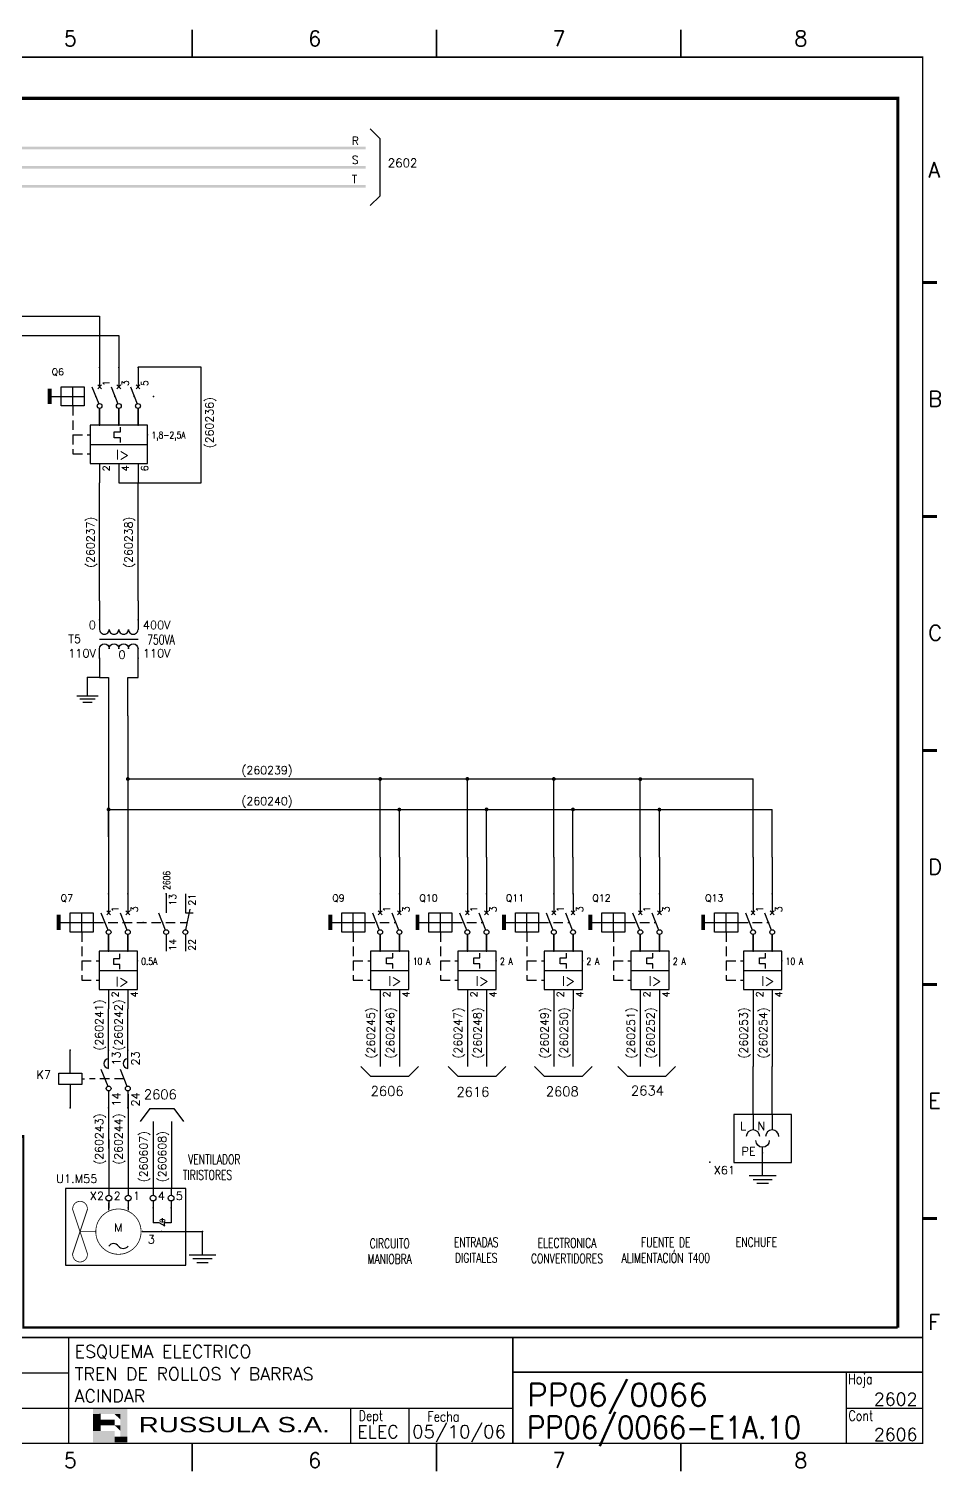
# Model space of a CAD drawing. Extents: x -26 to 492, y -34 to 342.
# Drawn here: x 254.3 to 491.7, y -34.4 to 341.8 of the extents above; entities that cross this region are included whole.
import ezdxf
from ezdxf.enums import TextEntityAlignment as Align

# ---------------------------------------------------------------- set-up
doc = ezdxf.new("R2010")
doc.units = 0
doc.header["$LTSCALE"] = 10
doc.header["$MEASUREMENT"] = 0
doc.linetypes.add('DASHDOT', pattern=[1, 0.5, -0.25, 0, -0.25])
doc.linetypes.add('HIDDEN', pattern=[0.375, 0.25, -0.125])
doc.layers.get('0').update_dxf_attribs({"linetype": 'CONTINUOUS'})
for name, color, linetype in [('$MKLNK', 7, 'HIDDEN'), ('1', 7, 'CONTINUOUS'), ('10', 5, 'CONTINUOUS'), ('102', 7, 'CONTINUOUS'), ('2', 7, 'CONTINUOUS'), ('25', 3, 'CONTINUOUS'), ('35', 2, 'CONTINUOUS'), ('4', 7, 'HIDDEN'), ('8', 1, 'CONTINUOUS'), ('9', 6, 'CONTINUOUS'), ('DIBUJO', 7, 'CONTINUOUS'), ('NODE', 7, 'CONTINUOUS')]:
    doc.layers.add(name, color=color, linetype=linetype)
doc.styles.add('ABBSTYLE', font='ROMANS.SHX', dxfattribs={"width": 0.8})
doc.styles.add('HELVETICA', font='HELV.SHX')
doc.styles.add('LABEL', font='SIMPLEX', dxfattribs={"width": 0.8, "height": 4})
doc.styles.add('ROMANS', font='romans')
doc.styles.get("Standard").update_dxf_attribs({"font": 'simplex'})

# ---------------------------------------------------------------- blocks, each defined once
blk = doc.blocks.new('NOD', base_point=(237.5, 170))
at = {"layer": 'NODE'}
blk.add_point((237.5, 170), dxfattribs=at)
blk = doc.blocks.new('CC')
at = {"layer": '$MKLNK'}
blk.add_line((142.44, 173.8), (133.44, 173.8), dxfattribs=at)
for p, q in [((138.44, 176.55), (138.44, 181.3)), ((143.44, 176.55), (143.44, 181.3)), ((138.44, 170.67), (138.44, 166.3)), ((143.44, 170.67), (143.44, 166.3))]:
    blk.add_line(p, q)
at = {"layer": '102'}
for p, q in [((136.44, 176.3), (138.21, 171.88)), ((141.44, 176.3), (143.21, 171.88))]:
    blk.add_line(p, q, dxfattribs=at)
for centre in [(138.44, 171.3), (143.44, 171.3)]:
    blk.add_circle(centre, 0.625, dxfattribs=at)
for centre in [(138.44, 177.8), (143.44, 177.8)]:
    blk.add_arc(centre, 1.25, 90, 270, dxfattribs=at)
at = {"layer": '2'}
for p in [(138.44, 181.3), (143.44, 181.3), (138.44, 166.3), (143.44, 166.3)]:
    blk.add_blockref('NOD', p, dxfattribs=at)
at = {"layer": '8', "flags": 8}
for tag, p in [('1A', (141.52, 177.3)), ('3A', (146.52, 177.3))]:
    blk.add_attdef(tag, p, '', height=2.15, rotation=90, dxfattribs=at)
for tag, p in [('2A', (141.52, 170.3)), ('4A', (146.52, 170.3))]:
    blk.add_attdef(tag, text='', height=2.15, rotation=90, dxfattribs=at).set_placement(p, align=Align.RIGHT)
at = {"layer": '9'}
blk.add_attdef('ID', text='', height=2.15, rotation=90, dxfattribs=at).set_placement((131.19, 173.8), align=Align.CENTER)
blk = doc.blocks.new('$$PLU21C')
for p, q in [((0, 2.5), (0, 0.75)), ((0, -0.75), (0, -2.5))]:
    blk.add_line(p, q)
at = {"layer": '2'}
blk.add_circle((0, 0), 0.75, dxfattribs=at)
for p in [(0, 2.5), (0, -2.5)]:
    blk.add_blockref('NOD', p, dxfattribs=at)
at = {"layer": '8'}
blk.add_attdef('*A', (1.25, -0.5), '', height=2.15, dxfattribs=at)
at = {"layer": '9'}
blk.add_attdef('ID', text='', height=2.15, dxfattribs=at).set_placement((-1.25, -0.5), align=Align.RIGHT)
blk = doc.blocks.new('KK')
for p, q in [((170.54, 197.03), (170.54, 201.39)), ((175.54, 197.03), (175.54, 201.39)), ((180.54, 197.03), (180.54, 201.41)), ((170.54, 187.03), (170.54, 182.03)), ((175.54, 187.03), (175.54, 182.03)), ((180.54, 187.03), (180.54, 182.03))]:
    blk.add_line(p, q)
for p in [(168.04, 194.53), (183.04, 194.53)]:
    blk.add_point(p)
at = {"layer": '102'}
for p, q in [((170.54, 212.03), (170.54, 207.03)), ((175.54, 212.03), (175.54, 207.03)), ((180.54, 212.03), (180.54, 207.03)), ((168.54, 207.03), (170.31, 202.61)), ((173.54, 207.03), (175.31, 202.61)), ((178.54, 207.03), (180.31, 202.61)), ((170.54, 201.4), (170.54, 197.03)), ((175.54, 201.4), (175.54, 197.03)), ((180.54, 201.4), (180.54, 197.03)), ((183.04, 197.03), (168.04, 197.03)), ((168.04, 197.03), (168.04, 192.03)), ((175.96, 195.31), (175.96, 196.53)), ((183.04, 192.03), (183.04, 197.03)), ((168.04, 192.03), (183.04, 192.03)), ((168.04, 192.03), (168.04, 187.03)), ((174.36, 195.31), (175.96, 195.31)), ((174.36, 193.71), (174.36, 195.31)), ((175.96, 193.71), (174.36, 193.71)), ((175.96, 192.53), (175.96, 193.71)), ((183.04, 187.03), (183.04, 192.03)), ((168.04, 187.03), (183.04, 187.03))]:
    blk.add_line(p, q, dxfattribs=at)
for centre in [(170.54, 202.03), (175.54, 202.03), (180.54, 202.03)]:
    blk.add_circle(centre, 0.625, dxfattribs=at)
for p in [(169.54, 204.53), (174.54, 204.53), (179.54, 204.53), (184.54, 204.53)]:
    blk.add_point(p, dxfattribs=at)
at = {"layer": '2', "linetype": 'HIDDEN'}
for p, q in [((163.54, 202.03), (163.54, 189.53)), ((163.54, 194.53), (168.04, 194.53)), ((163.54, 189.53), (168.04, 189.53))]:
    blk.add_line(p, q, dxfattribs=at)
at = {"layer": '2'}
blk.add_trace([(158.04, 206.53), (157.04, 206.53), (158.04, 202.53), (157.04, 202.53)], dxfattribs=at)
at = {"layer": 'DIBUJO'}
for p, q in [((160.54, 202.03), (160.54, 207.03)), ((160.54, 207.03), (166.54, 207.03)), ((163.54, 202.03), (163.54, 207.03)), ((166.54, 207.03), (166.54, 202.03)), ((171.04, 207.53), (170.04, 206.53)), ((170.04, 207.53), (171.04, 206.53)), ((175.04, 207.53), (176.04, 206.53)), ((176.04, 207.53), (175.04, 206.53)), ((180.04, 207.53), (181.04, 206.53)), ((181.04, 207.53), (180.04, 206.53)), ((158.04, 204.53), (166.54, 204.53)), ((166.54, 202.03), (160.54, 202.03))]:
    blk.add_line(p, q, dxfattribs=at)
at = {"layer": '2'}
for p in [(170.54, 212.03), (175.54, 212.03), (180.54, 212.03), (170.54, 197.03), (175.54, 197.03), (180.54, 197.03)]:
    blk.add_blockref('NOD', p, dxfattribs=at)
at = {"layer": '102'}
blk.add_text('I>', height=2.52, dxfattribs=at).set_placement((176.51, 188.04), align=Align.CENTER)
at = {"layer": 'DIBUJO', "color": 1, "style": 'ROMANS'}
for s, p in [('1', (173.15, 207.2)), ('3', (178.15, 207.2)), ('5', (183.15, 207.2)), ('2', (173.15, 185.01)), ('4', (178.15, 185.01)), ('6', (183.15, 185.01))]:
    blk.add_text(s, height=1.8, rotation=90, dxfattribs=at).set_placement(p)
at = {"layer": 'DIBUJO', "color": 6, "style": 'ROMANS'}
blk.add_attdef('REFERENCIA', (158.04, 210.03), '', height=1.8, dxfattribs=at)
at = {"layer": 'DIBUJO', "color": 6, "style": 'ROMANS', "width": 0.8}
blk.add_attdef('REGULACION', (184.04, 193.53), '', height=1.8, dxfattribs=at)
blk = doc.blocks.new('$071501S')
at = {"layer": '2'}
for p, q in [((0, -6), (0, 0)), ((-3, -6), (3, -6)), ((-3, -9), (-3, -6)), ((3, -6), (3, -9)), ((3, -9), (-3, -9)), ((0, -9), (0, -15))]:
    blk.add_line(p, q, dxfattribs=at)
at = {"layer": '2', "rotation": 90}
for p in [(0, 0), (0, -15)]:
    blk.add_blockref('NOD', p, dxfattribs=at)
at = {"layer": '8'}
for tag, p in [('1A', (1, -3.325)), ('2A', (1, -13.325))]:
    blk.add_attdef(tag, p, '', height=2.15, dxfattribs=at)
at = {"layer": '9'}
blk.add_attdef('ID', text='', height=2.15, dxfattribs=at).set_placement((-5, -7.5), align=Align.RIGHT)
blk = doc.blocks.new('T1')
for p, q in [((156.28, 167.9), (156.28, 172.26)), ((161.28, 167.9), (161.28, 172.26)), ((156.28, 157.9), (156.28, 152.9)), ((161.28, 157.9), (161.28, 152.9))]:
    blk.add_line(p, q)
for p in [(153.78, 165.4), (163.78, 165.4)]:
    blk.add_point(p)
at = {"layer": '102'}
for p, q in [((156.28, 182.9), (156.28, 177.9)), ((161.28, 182.9), (161.28, 177.9)), ((154.28, 177.9), (156.04, 173.48)), ((159.28, 177.9), (161.04, 173.48)), ((156.28, 172.28), (156.28, 167.9)), ((161.28, 172.28), (161.28, 167.9)), ((163.78, 167.9), (153.78, 167.9)), ((153.78, 167.9), (153.78, 162.9)), ((157.96, 166.18), (159.56, 166.18)), ((157.96, 164.58), (157.96, 166.18)), ((159.56, 166.18), (159.56, 167.4)), ((163.78, 162.9), (163.78, 167.9)), ((153.78, 162.9), (163.78, 162.9)), ((153.78, 162.9), (153.78, 157.9)), ((159.56, 164.58), (157.96, 164.58)), ((159.56, 163.4), (159.56, 164.58)), ((163.78, 157.9), (163.78, 162.9)), ((153.78, 157.9), (163.78, 157.9))]:
    blk.add_line(p, q, dxfattribs=at)
for centre in [(156.28, 172.9), (161.28, 172.9)]:
    blk.add_circle(centre, 0.625, dxfattribs=at)
for p in [(155.28, 175.4), (160.28, 175.4)]:
    blk.add_point(p, dxfattribs=at)
at = {"layer": '2', "linetype": 'HIDDEN'}
for p, q in [((152.41, 175.4), (160.28, 175.4)), ((149.28, 172.9), (149.28, 160.4)), ((149.28, 165.4), (153.78, 165.4)), ((149.28, 160.4), (153.78, 160.4))]:
    blk.add_line(p, q, dxfattribs=at)
at = {"layer": '2'}
blk.add_trace([(143.78, 177.4), (142.78, 177.4), (143.78, 173.4), (142.78, 173.4)], dxfattribs=at)
at = {"layer": 'DIBUJO'}
for p, q in [((146.28, 172.9), (146.28, 177.9)), ((146.28, 177.9), (152.28, 177.9)), ((149.28, 172.9), (149.28, 177.9)), ((152.28, 177.9), (152.28, 172.9)), ((156.78, 178.4), (155.78, 177.4)), ((155.78, 178.4), (156.78, 177.4)), ((160.78, 178.4), (161.78, 177.4)), ((161.78, 178.4), (160.78, 177.4)), ((143.78, 175.4), (152.28, 175.4)), ((152.28, 172.9), (146.28, 172.9))]:
    blk.add_line(p, q, dxfattribs=at)
at = {"layer": '2'}
for p in [(156.28, 182.9), (161.28, 182.9), (156.28, 167.9), (161.28, 167.9)]:
    blk.add_blockref('NOD', p, dxfattribs=at)
at = {"layer": '102'}
blk.add_text('I>', height=2.52, dxfattribs=at).set_placement((160.11, 158.91), align=Align.CENTER)
at = {"layer": 'DIBUJO', "color": 1, "style": 'ROMANS'}
for s, p in [('1', (158.88, 178.08)), ('3', (163.88, 178.08)), ('2', (158.88, 155.89)), ('4', (163.88, 155.89))]:
    blk.add_text(s, height=1.8, rotation=90, dxfattribs=at).set_placement(p)
at = {"layer": 'DIBUJO', "color": 6, "style": 'ROMANS'}
blk.add_attdef('REFERENCIA', (143.78, 180.9), '', height=1.8, dxfattribs=at)
at = {"layer": 'DIBUJO', "color": 6, "style": 'ROMANS', "width": 0.8}
blk.add_attdef('REGULACION', (164.78, 164.4), '', height=1.8, dxfattribs=at)
blk = doc.blocks.new('$PP313')
at = {"layer": '2'}
blk.add_blockref('NOD', (0, 0), dxfattribs=at)
at = {"layer": '8'}
blk.add_attdef('1A', (1, -3.325), '', height=2.15, dxfattribs=at)
at = {"layer": '9'}
blk.add_attdef('ID', (1, 1), '', height=2.15, dxfattribs=at)
blk = doc.blocks.new('$$PLU21')
blk.add_line((0, -2.5), (0, 2.5))
at = {"layer": '2'}
for p in [(0, 2.5), (0, -2.5)]:
    blk.add_blockref('NOD', p, dxfattribs=at)
at = {"layer": '8'}
blk.add_attdef('*A', (1.25, -0.5), '', height=2.15, dxfattribs=at)
at = {"layer": '9'}
blk.add_attdef('ID', text='', height=2.15, dxfattribs=at).set_placement((-1.25, -0.5), align=Align.RIGHT)
blk = doc.blocks.new('$021501')
at = {"layer": '2'}
for p, q in [((0, -6), (0, 0)), ((-3.5, -6), (3.5, -6)), ((-2.5, -7), (2.5, -7)), ((-1.5, -8), (1.5, -8))]:
    blk.add_line(p, q, dxfattribs=at)
blk.add_blockref('NOD', (0, 0), dxfattribs=at)
blk = doc.blocks.new('$030301')
at = {"layer": '2'}
blk.add_line((0, 0), (4, 0), dxfattribs=at)
blk.add_arc((5.75, 0), 1.75, 90, 270, dxfattribs=at)
at = {"layer": '9'}
blk.add_blockref('NOD', (0, 0), dxfattribs=at)
at = {"layer": '8'}
blk.add_attdef('1A', text='', height=2.15, dxfattribs=at).set_placement((3, -3.325), align=Align.RIGHT)
at = {"layer": '9'}
blk.add_attdef('ID', text='', height=2.15, dxfattribs=at).set_placement((5, 2.5), align=Align.CENTER)
blk = doc.blocks.new('$060303')
at = {"layer": '2'}
for p, q in [((0, 0), (2.5, 0)), ((0, -10), (2.5, -10))]:
    blk.add_line(p, q, dxfattribs=at)
for centre in [(2.5, -1.25), (2.5, -3.75), (2.5, -6.25), (2.5, -8.75)]:
    blk.add_arc(centre, 1.25, 270, 90, dxfattribs=at)
for p in [(0, 0), (0, -10)]:
    blk.add_blockref('NOD', p, dxfattribs=at)
at = {"layer": '8'}
for tag, p in [('1A', (1.5, -3.325)), ('2A', (1.5, -13.325))]:
    blk.add_attdef(tag, text='', height=2.15, dxfattribs=at).set_placement(p, align=Align.RIGHT)
at = {"layer": '9'}
blk.add_attdef('ID', text='', height=2.15, dxfattribs=at).set_placement((0, 1.175), align=Align.CENTER)
blk = doc.blocks.new('newcajec')
at = {"layer": '1'}
for p, q in [((215.2, 20.8), (215.2, 0)), ((179.4, 13.87), (215.2, 13.87)), ((368, 14.06), (368, 0)), ((179.4, 6.93), (267.63, 6.93)), ((267.63, 6.93), (302.5, 6.93)), ((270.63, 6.91), (270.63, 0)), ((282.07, 6.93), (282.07, 0)), ((368, 6.93), (383, 6.93))]:
    blk.add_line(p, q, dxfattribs=at)
for points in [[(239.5, 272.5, 0.3, 0.3, 0), (239.5, 277.91, 0.3, 0.3, 0)], [(287.5, 272.5, 0.3, 0.3, 0), (287.5, 277.91, 0.3, 0.3, 0)], [(335.5, 272.5, 0.3, 0.3, 0), (335.5, 277.91, 0.3, 0.3, 0)], [(383.01, 228.23, 0.6, 0.6, 0), (385.82, 228.23, 0.6, 0.6, 0)], [(383.01, 182.23, 0.6, 0.6, 0), (385.82, 182.23, 0.6, 0.6, 0)], [(383.01, 136.23, 0.6, 0.6, 0), (385.82, 136.23, 0.6, 0.6, 0)], [(383.01, 90.23, 0.6, 0.6, 0), (385.82, 90.23, 0.6, 0.6, 0)], [(383.01, 44.23, 0.6, 0.6, 0), (385.82, 44.23, 0.6, 0.6, 0)], [(383, 20.8, 0.3, 0.3, 0), (179.4, 20.8, 0.3, 0.3, 0), (179.4, 0, 0.3, 0.3, 0)], [(302.5, 20.8, 0.3, 0.3, 0), (302.5, 0, 0.3, 0.3, 0)], [(302.5, 14, 0.3, 0.3, 0), (383, 14, 0.3, 0.3, 0)], [(239.5, -5.5, 0.3, 0.3, 0), (239.5, -0.09, 0.3, 0.3, 0)], [(287.5, -5.5, 0.3, 0.3, 0), (287.5, -0.09, 0.3, 0.3, 0)], [(335.5, -5.5, 0.3, 0.3, 0), (335.5, -0.09, 0.3, 0.3, 0)]]:
    blk.add_lwpolyline(points, format="xyseb", dxfattribs=at)
at = {"layer": '1', "const_width": 0.3}
blk.add_lwpolyline([(0, 0), (0, 272.5), (383, 272.5), (383, 0)], close=True, dxfattribs=at)
at = {"layer": '2', "color": 14}
for p, q in [((221.42, 4.69), (221.42, 5.81)), ((221.42, 2.47), (221.42, 3.58))]:
    blk.add_line(p, q, dxfattribs=at)
for points in [[(220.05, 5.81), (220.05, 6.92), (226.74, 5.81), (226.74, 6.92)], [(221.42, 2.47), (220.05, 2.47), (221.42, 5.81), (220.05, 5.81)], [(224.25, 5.81), (225.37, 5.81), (225.37, 4.69)], [(225.37, 5.81), (226.74, 5.81), (225.37, 1.35), (226.74, 1.35)], [(221.42, 4.69), (224.25, 4.69), (221.42, 3.58), (224.25, 3.58)], [(224.25, 3.58), (225.37, 3.58), (225.37, 2.47)], [(224.25, 0.24), (224.25, 2.47), (220.05, 0.24), (220.05, 2.47)], [(226.74, 1.35), (226.74, 0.24), (224.25, 1.35), (224.25, 0.24)]]:
    blk.add_solid(points, dxfattribs=at)
at = {"layer": '1', "style": 'ROMANS'}
for s, p in [('5', (214.29, 274.68)), ('6', (262.29, 274.68)), ('7', (310.29, 274.68)), ('8', (357.79, 274.68)), ('A', (384.13, 248.84)), ('B', (384.13, 203.84)), ('C', (384.13, 157.84)), ('D', (384.13, 111.84)), ('E', (384.13, 65.84)), ('F', (384.13, 22.34)), ('5', (214.29, -4.82)), ('6', (262.29, -4.82)), ('7', (310.29, -4.82)), ('8', (357.79, -4.82))]:
    blk.add_text(s, height=3, dxfattribs=at).set_placement(p)
at = {"layer": '1', "style": 'LABEL', "width": 0.8}
for s, p in [('Hoja', (368.38, 11.66)), ('Fecha', (285.71, 4.3)), ('Cont', (368.43, 4.46))]:
    blk.add_text(s, height=2, dxfattribs=at).set_placement(p)
blk.add_text('Dept', height=2, dxfattribs=at).set_placement((274.61, 4.44), align=Align.CENTER)
at = {"layer": '10', "style": 'ROMANS'}
for tag, p in [('REV41', (3.5, 18.74)), ('REV43', (77.7, 18.74)), ('REV31', (3.5, 14.58)), ('REV33', (77.7, 14.58)), ('REV21', (3.5, 10.42)), ('REV23', (77.7, 10.42)), ('REV11', (3.5, 6.27)), ('REV13', (77.7, 6.27))]:
    blk.add_attdef(tag, text='', height=2.5, dxfattribs=at).set_placement(p, align=Align.MIDDLE)
for tag, p, height in [('REV42', (8, 17.49), 2.5), ('SHEETNAME1', (100.5, 15.83), 2.5), ('DESIGNCHECK', (180.74, 14.83), 2.5), ('DOCUMENTTYPE', (216.43, 16.8), 2.5), ('NOTA', (305.32, 15.8), 3), ('REV32', (8, 13.33), 2.5), ('OBJECT', (216.43, 12.4), 2.5), ('REV22', (8, 9.17), 2.5), ('SHEETNAME2', (100.5, 11.67), 2.5), ('ORDER', (305.32, 7.3), 4.5), ('SHEETNAME3', (100.5, 7.51), 2.5), ('DRAWINGCHECK', (180.53, 7.71), 2.5), ('CUSTOMER', (216.43, 8.08), 2.5), ('REV12', (8, 5.01), 2.5), ('SHEETNAME4', (100.5, 3.35), 2.5), ('USER', (180.63, 0.71), 2.5), ('DEPARTMENT', (271.93, 1.05), 2.5), ('DOCUMENT_ID', (305.32, 0.93), 4.4)]:
    blk.add_attdef(tag, p, '', height=height, dxfattribs=at)
for tag, width, p, p2 in [('REV44', 1.221199, (84.53, 17.49), (98.48, 17.49)), ('REV34', 1.221199, (84.53, 13.33), (98.48, 13.33)), ('REV24', 1.221199, (84.53, 9.17), (98.48, 9.17)), ('REV14', 1.221199, (84.53, 5.01), (98.48, 5.01)), ('CREATED2', 7.039915, (282.71, 1.05), (301.14, 1.05))]:
    blk.add_attdef(tag, text='', height=2.5, dxfattribs=dict(at, width=width)).set_placement(p, p2, align=Align.FIT)
for tag, p in [('SHEET', (382, 7.43)), ('NEXTSHEET', (382, 0.5))]:
    blk.add_attdef(tag, text='', height=2.5, dxfattribs=at).set_placement(p, align=Align.RIGHT)
at = {"layer": 'DIBUJO', "color": 14, "style": 'HELVETICA', "width": 1.3}
blk.add_text('RUSSULA S.A.', height=3, dxfattribs=at).set_placement((229, 2.19))
blk = doc.blocks.new('T2')
for p, q in [((152.83, 172.88), (152.83, 177.24)), ((157.83, 172.88), (157.83, 177.24)), ((152.83, 162.88), (152.83, 157.88)), ((157.83, 162.88), (157.83, 157.88))]:
    blk.add_line(p, q)
for p in [(150.33, 170.38), (160.33, 170.38)]:
    blk.add_point(p)
at = {"layer": '102'}
for p, q in [((152.83, 187.88), (152.83, 182.88)), ((157.83, 187.88), (157.83, 182.88)), ((167.83, 187.88), (167.83, 182.88)), ((172.83, 187.88), (172.83, 182.88)), ((150.83, 182.88), (152.6, 178.46)), ((155.83, 182.88), (157.6, 178.46)), ((165.83, 182.88), (167.6, 178.46)), ((172.83, 182.88), (174.83, 182.88)), ((172.96, 178.49), (174.08, 183.88)), ((152.83, 177.25), (152.83, 172.88)), ((157.83, 177.25), (157.83, 172.88)), ((167.83, 177.25), (167.83, 172.88)), ((172.83, 177.25), (172.83, 172.88)), ((160.33, 172.88), (150.33, 172.88)), ((150.33, 172.88), (150.33, 167.88)), ((154.18, 170.99), (155.78, 170.99)), ((154.18, 169.39), (154.18, 170.99)), ((155.78, 169.39), (154.18, 169.39)), ((155.78, 170.99), (155.78, 172.21)), ((155.78, 168.21), (155.78, 169.39)), ((160.33, 167.88), (160.33, 172.88)), ((150.33, 167.88), (160.33, 167.88)), ((150.33, 167.88), (150.33, 162.88)), ((160.33, 162.88), (160.33, 167.88)), ((150.33, 162.88), (160.33, 162.88))]:
    blk.add_line(p, q, dxfattribs=at)
for centre in [(152.83, 177.88), (157.83, 177.88), (167.83, 177.88), (172.83, 177.88)]:
    blk.add_circle(centre, 0.625, dxfattribs=at)
for p in [(151.83, 180.38), (156.83, 180.38), (161.83, 180.38), (161.83, 180.38), (166.83, 180.38)]:
    blk.add_point(p, dxfattribs=at)
at = {"layer": '2', "linetype": 'HIDDEN'}
for p, q in [((145.83, 177.88), (145.83, 165.38)), ((148.96, 180.38), (173.29, 180.38)), ((145.83, 170.38), (150.33, 170.38)), ((145.83, 165.38), (150.33, 165.38))]:
    blk.add_line(p, q, dxfattribs=at)
at = {"layer": '2'}
blk.add_trace([(140.33, 182.38), (139.33, 182.38), (140.33, 178.38), (139.33, 178.38)], dxfattribs=at)
at = {"layer": 'DIBUJO'}
for p, q in [((142.83, 177.88), (142.83, 182.88)), ((142.83, 182.88), (148.83, 182.88)), ((145.83, 177.88), (145.83, 182.88)), ((148.83, 182.88), (148.83, 177.88)), ((153.33, 183.38), (152.33, 182.38)), ((152.33, 183.38), (153.33, 182.38)), ((157.33, 183.38), (158.33, 182.38)), ((158.33, 183.38), (157.33, 182.38)), ((140.33, 180.38), (148.83, 180.38)), ((148.83, 177.88), (142.83, 177.88))]:
    blk.add_line(p, q, dxfattribs=at)
at = {"layer": '2'}
for p in [(152.83, 187.88), (157.83, 187.88), (167.83, 187.88), (152.83, 172.88), (157.83, 172.88)]:
    blk.add_blockref('NOD', p, dxfattribs=at)
at = {"layer": '102'}
blk.add_text('I>', height=2.52, dxfattribs=at).set_placement((156.33, 163.72), align=Align.CENTER)
at = {"layer": 'DIBUJO', "color": 1, "style": 'ROMANS'}
for s, p in [('3', (160.43, 183.05)), ('13', (170.43, 184.76)), ('21', (175.43, 184.76)), ('1', (155.43, 183.05)), ('14', (170.43, 173)), ('22', (175.43, 173)), ('2', (155.43, 160.86)), ('4', (160.43, 160.86))]:
    blk.add_text(s, height=1.8, rotation=90, dxfattribs=at).set_placement(p)
at = {"layer": 'DIBUJO', "color": 6, "style": 'ROMANS', "width": 0.8}
for p in [(168.83, 188.88), (173.83, 188.88)]:
    blk.add_attdef('PAGCAUXABIERTO1', p, '', height=1.8, rotation=90, dxfattribs=at)
at = {"layer": 'DIBUJO', "color": 6, "style": 'ROMANS'}
blk.add_attdef('REFERENCIA', (140.33, 185.88), '', height=1.8, dxfattribs=at)
at = {"layer": 'DIBUJO', "color": 6, "style": 'ROMANS', "width": 0.8}
blk.add_attdef('REGULACION', (161.33, 169.38), '', height=1.8, dxfattribs=at)

msp = doc.modelspace()

# ---------------------------------------------------------------- linework, layer by layer
for p, q in [((275.07, 75.58), (275.07, 86.35)), ((280.07, 75.58), (280.07, 86.35)), ((275.07, 64.14), (275.07, 55.4)), ((280.14, 64.14), (280.14, 55.4)), ((285.78, 60.38), (283.25, 56.98)), ((285.78, 60.38), (292.05, 60.38)), ((292.09, 60.38), (294.62, 56.98)), ((452.92, 58.78), (437.92, 58.78)), ((437.92, 58.78), (437.92, 46.28)), ((452.92, 46.28), (452.92, 58.78)), ((275.07, 55.4), (275.13, 55.26)), ((280.14, 55.4), (280.14, 55.26)), ((437.92, 46.28), (452.92, 46.28))]:
    msp.add_line(p, q)
at = {"layer": '2', "color": 7}
for p, q in [((343.2, 315.68), (345.7, 313.18)), ((345.7, 313.18), (345.7, 298.18)), ((345.7, 298.18), (343.2, 295.68)), ((211.14, 266.84), (272.73, 266.84)), ((272.73, 266.84), (272.73, 253.47)), ((216.18, 261.84), (277.73, 261.84)), ((277.73, 261.84), (277.73, 253.47)), ((299.16, 253.59), (282.73, 253.59)), ((299.16, 223.47), (299.16, 253.59)), ((272.73, 192.71), (272.73, 223.47)), ((277.73, 223.47), (299.16, 223.47)), ((282.73, 192.71), (282.73, 223.47)), ((272.73, 192.71), (272.73, 187.71)), ((282.73, 192.71), (282.73, 187.71)), ((272.73, 182.71), (282.73, 182.71)), ((272.73, 177.71), (272.73, 172.71)), ((282.73, 172.71), (282.73, 177.71)), ((272.73, 172.71), (269.59, 172.71)), ((272.73, 172.71), (275.07, 172.71)), ((275.07, 172.71), (275.07, 162.72)), ((280.07, 162.72), (280.07, 172.71)), ((280.07, 172.71), (282.73, 172.71)), ((275.07, 162.72), (275.07, 138.32)), ((280.07, 162.72), (280.07, 138.57)), ((279.82, 146.26), (413.56, 146.26)), ((345.8, 125.9), (345.8, 146.26)), ((368.51, 125.9), (368.51, 146.26)), ((391.03, 125.9), (391.03, 146.26)), ((413.56, 125.9), (413.56, 146.26)), ((413.56, 146.26), (442.92, 146.26)), ((442.92, 125.9), (442.92, 146.26)), ((275.07, 131.16), (275.07, 138.82)), ((275.07, 138.57), (275.07, 131.16)), ((275.07, 138.32), (418.56, 138.32)), ((280.07, 138.57), (280.07, 131.16)), ((350.8, 125.9), (350.8, 138.32)), ((373.51, 125.9), (373.51, 138.32)), ((396.03, 125.9), (396.03, 138.32)), ((418.56, 125.9), (418.56, 138.32)), ((418.56, 138.32), (447.92, 138.32)), ((447.92, 125.9), (447.92, 138.32)), ((275.07, 131.16), (275.07, 116.35)), ((280.07, 131.16), (280.07, 116.35)), ((345.8, 125.9), (345.8, 116.35)), ((350.8, 125.9), (350.8, 116.35)), ((368.51, 125.9), (368.51, 116.35)), ((373.51, 125.9), (373.51, 116.35)), ((391.03, 125.9), (391.03, 116.35)), ((396.03, 125.9), (396.03, 116.35)), ((413.56, 125.9), (413.56, 116.35)), ((418.56, 125.9), (418.56, 116.35)), ((442.92, 125.9), (442.92, 116.35)), ((447.92, 125.9), (447.92, 116.35)), ((345.8, 86.35), (345.8, 71.28)), ((350.8, 86.35), (350.8, 71.28)), ((368.51, 86.35), (368.51, 71.28)), ((373.51, 86.35), (373.51, 71.28)), ((391.03, 86.35), (391.03, 71.28)), ((396.03, 86.35), (396.03, 71.28)), ((413.56, 86.35), (413.56, 71.28)), ((418.56, 86.35), (418.56, 71.28)), ((442.92, 86.35), (442.92, 71.28)), ((447.92, 86.35), (447.92, 71.28)), ((340.75, 71.28), (343.25, 68.78)), ((343.25, 68.78), (353.25, 68.78)), ((353.25, 68.78), (355.75, 71.28)), ((363.51, 71.28), (366.01, 68.78)), ((366.01, 68.78), (376.01, 68.78)), ((376.01, 68.78), (378.51, 71.28)), ((386.03, 71.28), (388.53, 68.78)), ((388.53, 68.78), (398.53, 68.78)), ((398.53, 68.78), (401.03, 71.28)), ((407.72, 71.28), (410.22, 68.78)), ((410.22, 68.78), (420.22, 68.78)), ((420.22, 68.78), (422.72, 71.28)), ((442.92, 58.78), (442.92, 71.28)), ((447.92, 58.78), (447.92, 71.28)), ((286.64, 56.98), (286.64, 39.52)), ((291.48, 56.98), (291.48, 39.52)), ((275.13, 49.93), (275.13, 55.26)), ((280.14, 55.26), (280.16, 50.91)), ((275.13, 52.29), (275.13, 39.52)), ((280.16, 50.91), (280.16, 39.52)), ((295.17, 39.52), (263.88, 39.52)), ((263.88, 39.52), (263.88, 19.52)), ((295.17, 19.52), (295.17, 39.52)), ((280.16, 34.52), (280.16, 33.87)), ((285.13, 28.27), (295.17, 28.27)), ((295.17, 28.27), (299.53, 28.27)), ((263.88, 19.52), (295.17, 19.52))]:
    msp.add_line(p, q, dxfattribs=at)
at = {"layer": '2'}
for p, q in [((268.07, 68.08), (268.82, 68.08)), ((275.13, 33.86), (275.13, 35.77))]:
    msp.add_line(p, q, dxfattribs=at)
at = {"layer": '2', "color": 3, "linetype": 'DASHDOT'}
msp.add_lwpolyline([(480.64, 3.28, 0.6, 0.6, 0), (252.86, 3.28, 0.6, 0.6, 0), (252.86, 53.08, 0.84, 0.84, 0), (-2.67, 53.08, 0.84, 0.84, 0), (-2.67, 323.64, 0.84, 0.84, 0)], format="xyseb", dxfattribs=at)
at = {"layer": '2', "color": 3, "linetype": 'DASHDOT', "const_width": 0.84}
msp.add_lwpolyline([(-2.67, 323.64), (480.64, 323.64), (480.64, 3.28)], dxfattribs=at)
at = {"layer": '2', "color": 7}
for points in [[(279.82, 146.26, 0.5, 0.5, 1), (280.32, 146.26, 0.5, 0.5, 1)], [(274.82, 138.31, 0.5, 0.5, 1), (275.32, 138.31, 0.5, 0.5, 1)]]:
    msp.add_lwpolyline(points, format="xyseb", close=True, dxfattribs=at)
at = {"layer": '2', "color": 7, "const_width": 0.5}
for points in [[(345.57, 146.24, 1), (346.07, 146.24, 1)], [(368.26, 146.26, 1), (368.76, 146.26, 1)], [(390.78, 146.26, 1), (391.28, 146.26, 1)], [(413.31, 146.2, 1), (413.81, 146.2, 1)], [(350.54, 138.27, 1), (351.04, 138.27, 1)], [(373.26, 138.32, 1), (373.76, 138.32, 1)], [(395.78, 138.32, 1), (396.28, 138.32, 1)], [(418.28, 138.26, 1), (418.78, 138.26, 1)]]:
    msp.add_lwpolyline(points, format="xyb", close=True, dxfattribs=at)
at = {"layer": '2'}
for points in [[(265.63, 34.27, 0.24, 0.24, 0), (269.63, 22.27, 0.24, 0.24, 0)], [(269.63, 34.27, 0.24, 0.24, 0), (265.63, 22.27, 0.24, 0.24, 0)], [(265.73, 34.27, 0.2, 0.2, -0.414214), (267.63, 36.17, 0.2, 0.2, -0.414214), (269.53, 34.27, 0.2, 0.2, 0)], [(265.73, 22.27, 0.2, 0.2, 0.414214), (267.63, 20.37, 0.2, 0.2, 0.414214), (269.53, 22.27, 0.2, 0.2, 0)]]:
    msp.add_lwpolyline(points, format="xyseb", dxfattribs=at)
msp.add_lwpolyline([(271.73, 28.27, 0.2, 0.2, 1), (283.53, 28.27, 0.2, 0.2, 1)], format="xyseb", close=True, dxfattribs=at)
at = {"layer": '2', "linetype": 'HIDDEN'}
msp.add_lwpolyline([(267.63, 28.27, 0.24, 0.24, 0), (271.63, 28.27, 0.24, 0.24, 0)], format="xyseb", dxfattribs=at)
at = {"layer": '2'}
for centre, start, end in [((276.38, 23.58), 36.8699, 143.1301), ((278.88, 25.46), 216.8699, 323.1301)]:
    msp.add_arc(centre, 1.56, start, end, dxfattribs=at)
for points in [[(38.26, 311.03), (38.26, 310.33), (342.01, 311.03), (342.01, 310.33)], [(43.28, 306.03), (43.28, 305.33), (342.01, 306.03), (342.01, 305.33)], [(48.29, 301.03), (48.29, 300.33), (342.03, 301.03), (342.03, 300.33)]]:
    msp.add_trace(points, dxfattribs=at)
at = {"layer": '25'}
msp.add_line((288.99, 31.81), (288.99, 30.83), dxfattribs=at)
at = {"layer": '35', "color": 7}
for p, q in [((286.64, 34.52), (286.64, 30.56)), ((291.34, 34.52), (291.34, 30.56)), ((288.24, 30.56), (286.64, 30.56)), ((289.77, 29.7), (288.24, 30.56)), ((291.34, 30.56), (289.58, 30.56)), ((289.58, 30.56), (289.58, 29.67))]:
    msp.add_line(p, q, dxfattribs=at)

# ---------------------------------------------------------------- block references
ref = msp.add_blockref('T2', (122.24, -71.53))
ref.add_attrib('REFERENCIA', 'Q7', (262.57, 114.35), dxfattribs={"layer": 'DIBUJO', "color": 6, "height": 1.8, "style": 'ROMANS'})
ref.add_attrib('REGULACION', '0.5A', (283.57, 97.85), dxfattribs={"layer": 'DIBUJO', "color": 6, "height": 1.8, "style": 'ROMANS', "width": 0.8})
ref.add_attrib('PAGCAUXABIERTO1', '2606', (291.07, 117.35), dxfattribs={"layer": 'DIBUJO', "color": 6, "height": 1.8, "rotation": 90, "style": 'ROMANS', "width": 0.8})
for name, p, values in [('T1', (189.53, -66.55), {'REFERENCIA': 'Q9', 'REGULACION': '10 A'}), ('T1', (212.23, -66.55), {'REFERENCIA': 'Q10', 'REGULACION': '2 A'}), ('T1', (234.76, -66.55), {'REFERENCIA': 'Q11', 'REGULACION': '2 A'}), ('T1', (257.28, -66.55), {'REFERENCIA': 'Q12', 'REGULACION': '2 A'}), ('T1', (286.65, -66.55), {'REFERENCIA': 'Q13', 'REGULACION': '10 A'}), ('CC', (136.63, -105.72), {'1A': '13', '2A': '14', '3A': '23', '4A': '24'})]:
    msp.add_blockref(name, p).add_auto_attribs(values)
ref = msp.add_blockref('$030301', (442.92, 58.78), dxfattribs=dict(rotation=270))
ref.add_attrib('1A', 'L', dxfattribs={"layer": '8', "height": 2.15}).set_placement((441.12, 54.74), align=Align.RIGHT)
ref = msp.add_blockref('$030301', (447.92, 58.78), dxfattribs=dict(rotation=270))
ref.add_attrib('1A', 'N', dxfattribs={"layer": '8', "height": 2.15}).set_placement((446.12, 54.74), align=Align.RIGHT)
ref = msp.add_blockref('$030301', (445.42, 46.28), dxfattribs=dict(xscale=-1, rotation=270))
ref.add_attrib('1A', 'PE', dxfattribs={"layer": '8', "height": 2.15}).set_placement((443.62, 48.16), align=Align.RIGHT)
at = {"xscale": -1, "rotation": 270}
msp.add_blockref('$030301', (445.42, 46.28), dxfattribs=at)
ref = msp.add_blockref('$PP313', (431.71, 46.38), dxfattribs=dict(xscale=-1, rotation=180))
ref.add_attrib('ID', 'X61', (432.71, 43.23), dxfattribs={"layer": '9', "height": 2.15, "style": 'ROMANS'})
at = {"xscale": -1}
msp.add_blockref('$021501', (445.42, 48.78), dxfattribs=at)
at = {"layer": '2', "color": 7}
ref = msp.add_blockref('newcajec', (-20.72, -26.92), dxfattribs=dict(at, xscale=1.325879114395444, yscale=1.325879114395442, zscale=1.325879114395444))
ref.add_attrib('DOCUMENT_ID', 'PP06/0066-E1A.10', (384.1, -25.68), dxfattribs={"layer": '10', "height": 5.8339, "style": 'ROMANS', "width": 0.9})
ref.add_attrib('ORDER', 'PP06/0066', (384.1, -17.24), dxfattribs={"layer": '10', "height": 5.966, "style": 'ROMANS'})
ref.add_attrib('CUSTOMER', 'ACINDAR', (266.24, -16.2), dxfattribs={"layer": '10', "height": 3.315, "style": 'ROMANS'})
ref.add_attrib('OBJECT', 'TREN DE ROLLOS Y BARRAS', (266.24, -10.47), dxfattribs={"layer": '10', "height": 3.3147, "style": 'ROMANS'})
ref.add_attrib('DOCUMENTTYPE', 'ESQUEMA ELECTRICO', (266.24, -4.64), dxfattribs={"layer": '10', "height": 3.3147, "style": 'ROMANS'})
ref.add_attrib('CREATED2', '05/10/06', dxfattribs={"layer": '10', "height": 3.315, "style": 'ROMANS', "width": 0.961976}).set_placement((354.11, -25.53), (378.56, -25.53), align=Align.FIT)
ref.add_attrib('DEPARTMENT', 'ELEC', (339.82, -25.53), dxfattribs={"layer": '10', "height": 3.315, "style": 'ROMANS'})
ref.add_attrib('NEXTSHEET', '2606', dxfattribs={"layer": '10', "height": 3.315, "style": 'ROMANS'}).set_placement((485.76, -26.25), align=Align.RIGHT)
ref.add_attrib('SHEET', '2602', dxfattribs={"layer": '10', "height": 3.315, "style": 'ROMANS'}).set_placement((485.76, -17.06), align=Align.RIGHT)
for name, p, values in [('KK', (102.19, 41.44), {'REFERENCIA': 'Q6', 'REGULACION': '1,8-2,5A'}), ('$$PLU21C', (275.13, 37.02), {'ID': 'X2', '*A': '2'}), ('$$PLU21C', (280.16, 37.02), {'*A': '1'}), ('$$PLU21C', (286.64, 37.02), {'*A': '4'}), ('$$PLU21C', (291.34, 37.02), {'*A': '5'})]:
    msp.add_blockref(name, p, dxfattribs=at).add_auto_attribs(values)
ref = msp.add_blockref('$060303', (282.73, 187.71), dxfattribs=dict(at, rotation=270))
ref.add_attrib('ID', 'T5', dxfattribs={"layer": '9', "height": 2.15}).set_placement((266.23, 181.68), align=Align.CENTER)
ref.add_attrib('1A', '400V', dxfattribs={"layer": '8', "height": 2.15}).set_placement((291.19, 185.32), align=Align.RIGHT)
ref.add_attrib('2A', '0', dxfattribs={"layer": '8', "height": 2.15}).set_placement((271.76, 185.32), align=Align.RIGHT)
ref = msp.add_blockref('$060303', (282.73, 177.71), dxfattribs=dict(at, xscale=-1, rotation=270))
ref.add_attrib('1A', '110V', dxfattribs={"layer": '8', "height": 2.15}).set_placement((291.19, 177.95), align=Align.RIGHT)
ref.add_attrib('2A', '110V', dxfattribs={"layer": '8', "height": 2.15}).set_placement((271.76, 177.95), align=Align.RIGHT)
at = {"layer": '2', "color": 7, "xscale": 0.8000000000000114, "yscale": 0.8000000000000114, "zscale": 0.8}
msp.add_blockref('$021501', (269.59, 172.71), dxfattribs=at)
at = {"layer": '2', "color": 7}
ref = msp.add_blockref('$$PLU21', (286.38, 28.27), dxfattribs=dict(at, rotation=270))
ref.add_attrib('*A', '3', (285.28, 25.18), dxfattribs={"layer": '8', "height": 2.15})
msp.add_blockref('$021501', (299.53, 28.27), dxfattribs=at)
at = {"layer": '4'}
ref = msp.add_blockref('$071501S', (265.07, 75.58), dxfattribs=at)
ref.add_attrib('ID', 'K7', dxfattribs={"layer": '9', "height": 2.15}).set_placement((260.07, 68.08), align=Align.RIGHT)

# ---------------------------------------------------------------- texts
at = {"layer": '2', "color": 6}
for s, height, p in [('R', 2.1, (338.4, 311.56)), ('S', 2.1, (338.4, 306.56)), ('2602', 2.25, (347.78, 305.68)), ('T', 2.1, (338.4, 301.56)), ('(260239)', 2.1, (309.7, 147.49)), ('(260240)', 2.1, (309.7, 139.45)), ('U1.M55', 2.16, (261.41, 40.97))]:
    msp.add_text(s, height=height, dxfattribs=at).set_placement(p)
for s, p in [('(260236)', (302.39, 232.47)), ('(260237)', (271.39, 201.31)), ('(260238)', (281.32, 201.31)), ('(260241)', (273.66, 75.49)), ('(260242)', (278.67, 75.49)), ('(260245)', (344.42, 73.42)), ('(260246)', (349.49, 73.42)), ('(260247)', (367.12, 73.42)), ('(260248)', (372.2, 73.42)), ('(260249)', (389.65, 73.42)), ('(260250)', (394.72, 73.42)), ('(260251)', (412.17, 73.42)), ('(260252)', (417.25, 73.42)), ('(260253)', (441.53, 73.42)), ('(260254)', (446.61, 73.42)), ('(260243)', (273.66, 45.73)), ('(260244)', (278.67, 45.73)), ('(260607)', (285.22, 41.17)), ('(260608)', (290.07, 41.17))]:
    msp.add_text(s, height=2.1, rotation=90, dxfattribs=at).set_placement(p)
at = {"layer": '2', "color": 7, "style": 'ROMANS', "width": 0.7}
for s, p in [('750VA', (285.13, 181.33)), ('VENTILADOR', (295.77, 45.85)), ('TIRISTORES', (294.42, 41.8))]:
    msp.add_text(s, height=2.5, dxfattribs=at).set_placement(p)
at = {"layer": '2', "color": 7, "style": 'ROMANS'}
for s, p in [('2606', (284.26, 62.8)), ('2606', (343.34, 63.67)), ('2616', (365.67, 63.45)), ('2608', (388.95, 63.56)), ('2634', (411.14, 63.77))]:
    msp.add_text(s, height=2.5, dxfattribs=at).set_placement(p)
at = {"layer": '2'}
msp.add_text('M', height=2.15, dxfattribs=at).set_placement((277.63, 28.27), align=Align.CENTER)
at = {"layer": '2', "color": 7, "style": 'ROMANS', "width": 0.7}
for s, p in [('CIRCUITO', (348.29, 23.95)), ('ENTRADAS', (370.82, 24.25)), ('ELECTRONICA', (394.47, 24.08)), ('FUENTE DE', (420.2, 24.23)), ('ENCHUFE', (443.81, 24.28)), ('DIGITALES', (370.82, 20.2)), ('ALIMENTACIÓN T400', (420.2, 20.18)), ('MANIOBRA', (348.29, 19.9)), ('CONVERTIDORES', (394.47, 20.03))]:
    msp.add_text(s, height=2.5, dxfattribs=at).set_placement(p, align=Align.CENTER)
at = {"layer": '25', "style": 'ABBSTYLE', "width": 0.8}
msp.add_text('0', height=1.34, rotation=270, dxfattribs=at).set_placement((288.4, 31.63))
at = {"layer": '8', "text_generation_flag": 4}
msp.add_attdef('0', text='a', height=2.15, dxfattribs=at).set_placement((279.5, 179.7), align=Align.RIGHT)

doc.saveas('drawing.dxf')
